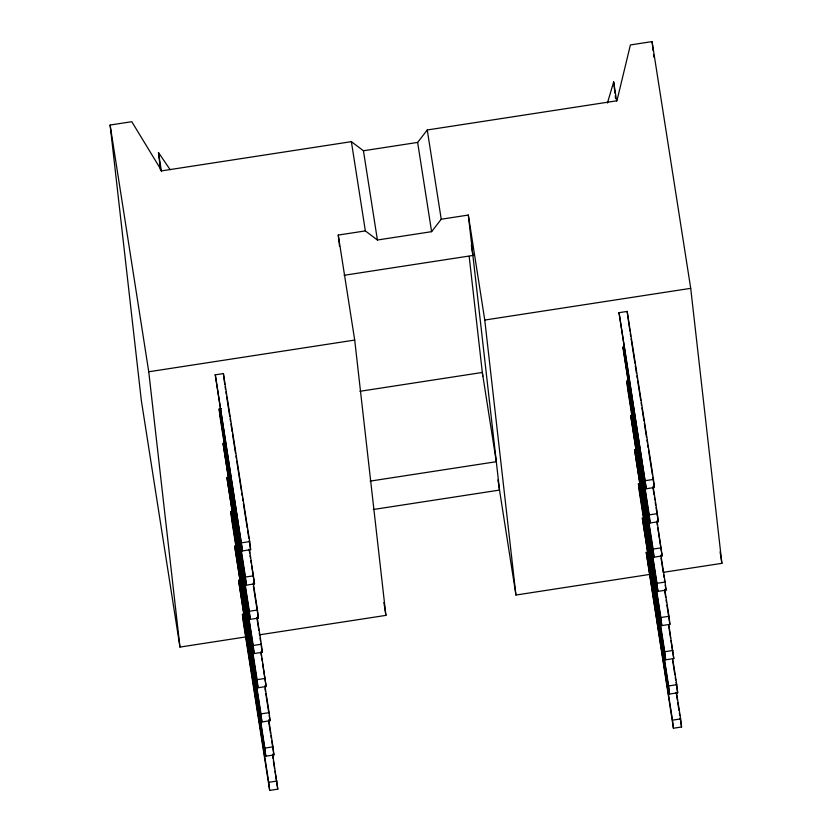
<?xml version="1.0" encoding="UTF-8"?>
<svg xmlns="http://www.w3.org/2000/svg" width="832" height="832" viewBox="0 0 832 832"><rect width="100%" height="100%" fill="white"/><g stroke="black" fill="none" stroke-linecap="round" stroke-linejoin="round"><path stroke-width="1.25" d="M607.422 103.012L613.673 81.931L616.658 100.984M245.014 637.042L179.962 647.078L141.315 400.338L110.115 125.029L131.789 121.701L161.689 170.862L351.374 141.658L363.438 150.758L417.633 142.418L427.253 129.979L616.938 100.776L630.396 44.938L652.08 41.6L690.716 288.34L721.885 563.337L663.25 572.343M351.374 141.658L365.352 230.901L377.416 240.011L431.61 231.67L441.23 219.222L468.322 215.051L484.765 320.05L515.944 595.036L648.742 574.579M339.55 246.438L338.26 235.071L365.352 230.901M344.115 275.288L472.909 255.455L471.318 245.263M179.962 647.078L148.751 371.779L354.702 340.07L338.26 235.071M484.765 320.05L690.716 288.34M215.27 374.826L223.402 373.578L249.704 541.57L250.63 549.65L242.497 550.909L215.27 374.826L242.497 550.909M619.029 312.676L627.162 311.418L653.474 479.419L654.389 487.5L646.256 488.748L619.029 312.676L646.256 488.748M249.569 550.139L254.509 583.866L246.376 585.125L220.064 417.123L219.149 409.042L221.478 408.689M359.913 391.3L482.331 372.455L496.309 461.698L370.063 481.135M657.01 520.915L662.147 555.922L654.014 557.18L627.713 389.178L626.798 381.098L629.117 380.744M261.019 651.498L266.146 686.504L258.024 687.762L231.712 519.761L230.797 511.68L233.116 511.326M373.287 509.517L499.533 490.079L468.322 215.051M241.582 542.828L249.704 541.57M645.341 480.667L653.474 479.419M668.855 624.832L673.795 658.559L665.662 659.818L639.35 491.816L638.435 483.735L640.765 483.382M246.376 585.125L245.461 577.034L253.594 575.786M657.353 513.625L658.268 521.716L650.135 522.964L649.22 514.883L657.353 513.625L653.13 486.699M257.473 610.002L258.388 618.082L250.255 619.33L249.34 611.25L257.473 610.002L253.25 583.066M654.014 557.18L653.099 549.089L661.232 547.841M272.657 754.135L277.794 789.152L269.662 790.4L243.36 622.409L242.445 614.328L244.764 613.964M261.352 644.218L262.267 652.298L254.134 653.546L253.219 645.466L261.352 644.218L257.13 617.282M665.111 582.057L666.026 590.138L657.904 591.386L656.978 583.305L665.111 582.057L660.899 555.121M258.024 687.762L257.098 679.682L265.231 678.423M668.99 616.273L669.906 624.354L661.783 625.602L660.868 617.521L668.99 616.273L664.778 589.337M269.11 712.639L270.036 720.72L261.903 721.978L260.988 713.887L269.11 712.639L264.898 685.714M665.662 659.818L664.747 651.737L672.88 650.478M273 746.855L273.915 754.936L265.782 756.184L264.867 748.103L273 746.855L268.778 719.919M676.759 684.694L677.674 692.775L669.542 694.034L668.626 685.942L676.759 684.694L672.745 659.048M269.662 790.4L268.746 782.319L276.879 781.071M680.638 718.91L681.554 726.991L673.421 728.239L672.506 720.158L680.638 718.91L676.624 693.264M259.532 634.816L385.902 615.378L354.702 340.07M160.482 170.154L158.486 152.558L170.154 169.697M720.086 551.834L721.885 563.337M629.886 331.042L627.162 311.418M630.292 333.611L630.687 336.17M631.093 338.738L634.91 363.106M635.305 365.664L636.511 373.36M636.917 375.929L637.312 378.498M637.718 381.056L640.734 400.296M641.129 402.854L641.534 405.423M641.93 407.992L643.947 420.815M644.342 423.374L646.558 437.486M646.953 440.045L647.358 442.614M647.754 445.182L648.159 447.741M648.565 450.31L652.382 474.677M652.777 477.235L654.389 487.5M652.85 487.084L654.046 494.78M654.451 497.349L654.857 499.907M655.252 502.476L655.658 505.045M656.053 507.603L658.268 521.716M656.926 522.579L657.332 525.148M657.727 527.706L662.147 555.922M661.014 558.074L663.218 572.187M663.624 574.746L664.019 577.314M664.425 579.883L664.82 582.442M665.226 585.01L666.026 590.138M664.487 589.722L665.694 597.418M666.099 599.986L666.494 602.545M666.9 605.114L669.906 624.354M668.574 625.217L670.582 638.05M670.977 640.609L673.795 658.559M672.651 660.722L674.866 674.825M675.262 677.394L675.667 679.952M676.062 682.521L677.674 692.775M649.22 514.883L622.908 346.882L650.135 522.964M676.135 692.37L677.342 700.055M677.737 702.624L678.943 710.32M679.349 712.889L679.744 715.447M680.15 718.016L681.554 726.991M626.798 381.098L653.099 549.089M656.978 583.305L630.677 415.314L657.904 591.386M660.868 617.521L634.556 449.53L661.783 625.602M638.435 483.735L664.747 651.737M668.626 685.942L642.325 517.951L669.542 694.034M672.506 720.158L646.204 552.167L673.421 728.239M497.931 479.877L515.944 595.036M427.253 129.979L441.23 219.222M417.633 142.418L431.61 231.67M363.438 150.758L377.416 240.011M224.723 384.228L223.402 373.578M225.118 386.786L225.524 389.355M225.919 391.924L226.325 394.482M226.73 397.051L229.736 416.281M230.142 418.85L230.547 421.418M230.942 423.977L232.149 431.673M232.554 434.242L235.56 453.471M235.966 456.04L236.371 458.609M236.766 461.167L241.384 490.662M241.79 493.23L242.195 495.799M242.59 498.358L242.996 500.926M243.391 503.485L247.208 527.852M247.614 530.421L248.82 538.117M249.215 540.675L250.63 549.65M249.08 549.245L249.683 553.093M250.089 555.651L250.494 558.22M250.89 560.789L251.295 563.347M251.69 565.916L254.509 583.866M253.365 586.019L258.388 618.082M256.849 617.666L258.856 630.49M259.251 633.058L259.657 635.627M260.062 638.186L260.458 640.754M260.863 643.323L262.267 652.298M260.926 653.162L261.331 655.73M261.737 658.299L262.132 660.858M262.538 663.426L266.146 686.504M265.013 688.657L265.408 691.226M265.814 693.794L268.83 713.024M269.225 715.593L270.036 720.72M268.486 720.314L270.494 733.138M270.899 735.696L271.305 738.265M271.7 740.834L273.915 754.936M219.149 409.042L245.461 577.034M272.574 755.81L272.969 758.368M273.374 760.937L274.581 768.633M274.986 771.191L277.794 789.152M249.34 611.25L223.038 443.258L250.255 619.33M253.219 645.466L226.918 477.474L254.134 653.546M230.797 511.68L257.098 679.682M260.988 713.887L234.676 545.896L261.903 721.978M264.867 748.103L238.555 580.112L265.782 756.184M242.445 614.328L268.746 782.319M158.486 152.558L161.47 171.61M110.115 125.029L148.751 371.779M383.895 602.534L385.902 615.378M652.08 41.6L653.099 50.638M653.536 54.506L653.827 57.096M613.673 81.931L614.952 93.246M615.243 95.763L615.524 98.28M469.175 256.443L482.768 376.324"/></g></svg>
